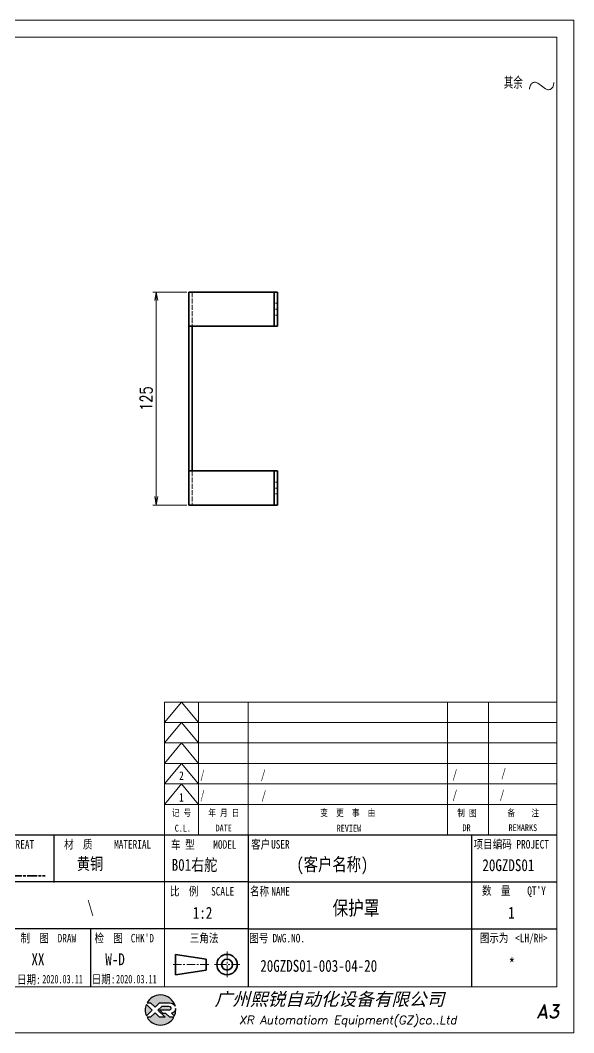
# Model space of a CAD drawing. Header units: inches. Extents: x 269 to 10986, y 1043 to 4337.
# Drawn here: x 2170 to 2494, y 2402 to 2996 of the extents above; entities that cross this region are included whole.
import ezdxf
from ezdxf.enums import TextEntityAlignment as Align

# ---------------------------------------------------------------- set-up
doc = ezdxf.new("R2010")
doc.units = ezdxf.units.IN
doc.header["$MEASUREMENT"] = 0
for name, pattern in [('AM_ISO02W050x2', [3.75, 3, -0.75]), ('AM_ISO08W050x2', [9, 6, -0.75, 1.5, -0.75]), ('CENTER', [2, 1.25, -0.25, 0.25, -0.25]), ('DOT2', [0.125, 0, -0.125])]:
    doc.linetypes.add(name, pattern=pattern)
for name, color, linetype in [('DIM', 3, 'Continuous'), ('layer 1', 7, 'Continuous'), ('图\\M+19E79\\M+195B6\\M+18E9A', 7, 'Continuous'), ('图号', 7, 'Continuous'), ('图名', 7, 'Continuous'), ('数量', 7, 'Continuous'), ('材质', 7, 'Continuous'), ('表面处理', 7, 'Continuous'), ('车型', 7, 'Continuous')]:
    doc.layers.add(name, color=color, linetype=linetype)
for name, color, linetype, lineweight in [('中心线', 2, 'AM_ISO08W050x2', 18), ('图框', 7, 'Continuous', 18), ('标注线', 3, 'Continuous', 18), ('粗实线', 7, 'Continuous', 35), ('粗点划线', 6, 'AM_ISO08W050x2', 35), ('虚线', 1, 'AM_ISO02W050x2', 18)]:
    doc.layers.add(name, color=color, linetype=linetype, lineweight=lineweight)
doc.layers.add('打印', color=7, linetype='Continuous', lineweight=15, plot=False)
doc.layers.add('打印-禁用', color=7, linetype='Continuous', lineweight=15, plot=False)
doc.styles.add('DIM', font='romans.shx', dxfattribs={"width": 0.8, "bigfont": 'bigfont.shx'})
doc.styles.add('STYLE1', font='')
doc.styles.add('国标', font='simfang.ttf', dxfattribs={"width": 0.8})
doc.styles.add('机械长仿宋', font='gbenor.shx', dxfattribs={"height": 1, "bigfont": 'gbcbig.shx'})
doc.styles.add('标题\\M+18E9A', font='romand.shx', dxfattribs={"oblique": 10, "bigfont": 'bigfont.shx'})
doc.styles.get('STYLE1').set_extended_font_data('SimSun')
doc.dimstyles.new('XR 1-2$0', dxfattribs={"dimscale": 2, "dimtxt": 3.5, "dimasz": 2.5, "dimexe": 1, "dimexo": 0.625, "dimgap": 1.2, "dimtad": 1, "dimdsep": 46, "dimtxsty": 'DIM', "dimblk": 'OPEN', "dimcen": 0, "dimclrd": 8, "dimclre": 8, "dimclrt": 2, "dimazin": 2, "dimtfac": 0.5, "dimtmove": 0, "dimatfit": 3, "dimldrblk": 'OPEN', "dimfxl": 0, "dimtolj": 2, "dimlwd": 13, "dimlwe": 13, "dimarcsym": 0})

# ---------------------------------------------------------------- blocks, each defined once
blk = doc.blocks.new('XR')
at = {"true_color": 0xfc8000}
h = blk.add_hatch(color=30, dxfattribs=at)
h.set_gradient(color1=(252, 128, 0), rotation=240, one_color=1, tint=1, name='INVCURVED')
edge = h.paths.add_edge_path()
edge.add_spline(control_points=[(-434.18, -5928.47), (-433.9, -5928.74), (-433.63, -5929.01), (-433.63, -5929.01), (-433.63, -5929.01), (-433.63, -5929.01), (-433.36, -5928.74), (-433.09, -5928.47)], knot_values=[0.5625, 0.5625, 0.5625, 0.5625, 0.625, 0.625, 0.625, 0.625, 0.6875, 0.6875, 0.6875, 0.6875], degree=3, periodic=0)
edge.add_spline(control_points=[(-433.09, -5928.47), (-432.82, -5928.2), (-432.54, -5927.93), (-432.54, -5927.93), (-432.54, -5927.93), (-432.54, -5927.93), (-432.04, -5927.93), (-431.53, -5927.93)], knot_values=[0.4375, 0.4375, 0.4375, 0.4375, 0.5, 0.5, 0.5, 0.5, 0.5625, 0.5625, 0.5625, 0.5625], degree=3, periodic=0)
edge.add_spline(control_points=[(-431.53, -5927.93), (-431.03, -5927.93), (-430.52, -5927.93), (-430.52, -5927.93), (-430.52, -5927.93), (-430, -5927.93), (-429.43, -5927.96), (-429.01, -5928.33)], knot_values=[0.25, 0.25, 0.25, 0.25, 0.3125, 0.3125, 0.3125, 0.3125, 0.4375, 0.4375, 0.4375, 0.4375], degree=3, periodic=0)
edge.add_spline(control_points=[(-429.01, -5928.33), (-428.88, -5928.44), (-428.78, -5928.59), (-428.71, -5928.75)], knot_values=[0.125, 0.125, 0.125, 0.125, 0.25, 0.25, 0.25, 0.25], degree=3, periodic=0)
edge.add_spline(control_points=[(-428.71, -5928.75), (-429.13, -5927.18), (-430.58, -5926.02), (-432.31, -5926.02)], knot_values=[0, 0, 0, 0, 0.125, 0.125, 0.125, 0.125], degree=3, periodic=0)
edge.add_spline(control_points=[(-432.31, -5926.02), (-433.72, -5926.02), (-434.94, -5926.79), (-435.58, -5927.93)], knot_values=[0.875, 0.875, 0.875, 0.875, 1, 1, 1, 1], degree=3, periodic=0)
edge.add_spline(control_points=[(-435.58, -5927.93), (-435.58, -5927.93), (-434.72, -5927.93), (-434.72, -5927.93), (-434.72, -5927.93), (-434.72, -5927.93), (-434.45, -5928.2), (-434.18, -5928.47)], knot_values=[0.6875, 0.6875, 0.6875, 0.6875, 0.8125, 0.8125, 0.8125, 0.8125, 0.875, 0.875, 0.875, 0.875], degree=3, periodic=0)
edge = h.paths.add_edge_path()
edge.add_spline(control_points=[(-434.79, -5929.26), (-435.04, -5929.02), (-435.34, -5928.72), (-435.54, -5928.53)], knot_values=[0.562504, 0.562504, 0.562504, 0.562504, 0.656252, 0.656252, 0.656252, 0.656252], degree=3, periodic=0)
edge.add_spline(control_points=[(-435.54, -5928.53), (-435.67, -5928.4), (-435.76, -5928.31), (-435.76, -5928.31), (-435.76, -5928.31), (-435.94, -5928.74), (-436.03, -5929.21), (-436.03, -5929.71)], knot_values=[0.25, 0.25, 0.25, 0.25, 0.312504, 0.312504, 0.312504, 0.312504, 0.562504, 0.562504, 0.562504, 0.562504], degree=3, periodic=0)
edge.add_spline(control_points=[(-436.03, -5929.71), (-436.03, -5930.2), (-435.94, -5930.67), (-435.76, -5931.1), (-435.76, -5931.1), (-435.4, -5930.75), (-435.05, -5930.4)], knot_values=[0.874998, 0.874998, 0.874998, 0.874998, 1.124998, 1.124998, 1.124998, 1.25, 1.25, 1.25, 1.25], degree=3, periodic=0)
edge.add_spline(control_points=[(-435.05, -5930.4), (-434.7, -5930.05), (-434.34, -5929.71), (-434.34, -5929.71), (-434.34, -5929.71), (-434.34, -5929.71), (-434.34, -5929.71), (-434.34, -5929.71)], knot_values=[0.749878, 0.749878, 0.749878, 0.749878, 0.874875, 0.874875, 0.874875, 0.874875, 0.874998, 0.874998, 0.874998, 0.874998], degree=3, periodic=0)
edge.add_spline(control_points=[(-434.34, -5929.71), (-434.34, -5929.71), (-434.34, -5929.71), (-434.34, -5929.71)], knot_values=[0.749634, 0.749634, 0.749634, 0.749634, 0.749817, 0.749817, 0.749817, 0.749817], degree=3, periodic=0)
edge.add_spline(control_points=[(-434.35, -5929.7), (-434.35, -5929.7), (-434.35, -5929.7), (-434.35, -5929.7)], knot_values=[0.738281, 0.738281, 0.738281, 0.738281, 0.742188, 0.742188, 0.742188, 0.742188], degree=3, periodic=0)
edge.add_spline(control_points=[(-434.35, -5929.7), (-434.36, -5929.69), (-434.37, -5929.68), (-434.38, -5929.67)], knot_values=[0.726563, 0.726563, 0.726563, 0.726563, 0.738281, 0.738281, 0.738281, 0.738281], degree=3, periodic=0)
edge.add_spline(control_points=[(-434.38, -5929.67), (-434.38, -5929.66), (-434.39, -5929.65), (-434.4, -5929.65)], knot_values=[0.718751, 0.718751, 0.718751, 0.718751, 0.726563, 0.726563, 0.726563, 0.726563], degree=3, periodic=0)
edge.add_spline(control_points=[(-434.4, -5929.65), (-434.42, -5929.63), (-434.45, -5929.6), (-434.47, -5929.58)], knot_values=[0.703126, 0.703126, 0.703126, 0.703126, 0.718751, 0.718751, 0.718751, 0.718751], degree=3, periodic=0)
edge.add_spline(control_points=[(-434.47, -5929.58), (-434.5, -5929.55), (-434.53, -5929.52), (-434.56, -5929.49)], knot_values=[0.687501, 0.687501, 0.687501, 0.687501, 0.703126, 0.703126, 0.703126, 0.703126], degree=3, periodic=0)
edge.add_spline(control_points=[(-434.56, -5929.49), (-434.63, -5929.42), (-434.71, -5929.35), (-434.79, -5929.26)], knot_values=[0.656252, 0.656252, 0.656252, 0.656252, 0.687501, 0.687501, 0.687501, 0.687501], degree=3, periodic=0)
at = {"true_color": 0x0348ff}
h = blk.add_hatch(color=160, dxfattribs=at)
h.set_gradient(color1=(3, 72, 255), color2=(0, 41, 153), one_color=1, tint=0.3, name='HEMISPHERICAL')
edge = h.paths.add_edge_path()
edge.add_spline(control_points=[(-432.54, -5929.67), (-432.26, -5929.95), (-431.94, -5930.23), (-431.66, -5930.51), (-431.66, -5930.51), (-431.66, -5930.51), (-431.66, -5930.51), (-431.66, -5930.51)], knot_values=[0.736842, 0.736842, 0.736842, 0.736842, 0.789474, 0.789474, 0.789474, 0.789474, 0.802633, 0.802633, 0.802633, 0.802633], degree=3, periodic=0)
edge.add_spline(control_points=[(-431.66, -5930.51), (-431.65, -5930.51), (-431.65, -5930.52), (-431.65, -5930.52)], knot_values=[0.802633, 0.802633, 0.802633, 0.802633, 0.815791, 0.815791, 0.815791, 0.815791], degree=3, periodic=0)
edge.add_spline(control_points=[(-431.65, -5930.52), (-431.64, -5930.53), (-431.64, -5930.53), (-431.64, -5930.53)], knot_values=[0.815791, 0.815791, 0.815791, 0.815791, 0.82237, 0.82237, 0.82237, 0.82237], degree=3, periodic=0)
edge.add_spline(control_points=[(-431.64, -5930.53), (-431.64, -5930.53), (-431.64, -5930.53), (-431.63, -5930.54)], knot_values=[0.82237, 0.82237, 0.82237, 0.82237, 0.828949, 0.828949, 0.828949, 0.828949], degree=3, periodic=0)
edge.add_spline(control_points=[(-431.63, -5930.54), (-431.63, -5930.54), (-431.63, -5930.54), (-431.63, -5930.54), (-431.63, -5930.54), (-431.63, -5930.54), (-431.59, -5930.54), (-431.52, -5930.54)], knot_values=[0.841901, 0.841901, 0.841901, 0.841901, 0.842105, 0.842105, 0.842105, 0.842105, 0.855264, 0.855264, 0.855264, 0.855264], degree=3, periodic=0)
edge.add_spline(control_points=[(-431.52, -5930.54), (-431.46, -5930.54), (-431.38, -5930.54), (-431.3, -5930.54)], knot_values=[0.855264, 0.855264, 0.855264, 0.855264, 0.868422, 0.868422, 0.868422, 0.868422], degree=3, periodic=0)
edge.add_spline(control_points=[(-431.3, -5930.54), (-431.26, -5930.54), (-431.22, -5930.54), (-431.18, -5930.54)], knot_values=[0.868422, 0.868422, 0.868422, 0.868422, 0.875, 0.875, 0.875, 0.875], degree=3, periodic=0)
edge.add_spline(control_points=[(-431.18, -5930.54), (-431.14, -5930.54), (-431.1, -5930.54), (-431.07, -5930.54)], knot_values=[0.875, 0.875, 0.875, 0.875, 0.881579, 0.881579, 0.881579, 0.881579], degree=3, periodic=0)
edge.add_spline(control_points=[(-431.07, -5930.54), (-431.05, -5930.54), (-431.04, -5930.54), (-431.03, -5930.54)], knot_values=[0.881579, 0.881579, 0.881579, 0.881579, 0.884869, 0.884869, 0.884869, 0.884869], degree=3, periodic=0)
edge.add_spline(control_points=[(-431.03, -5930.54), (-431.02, -5930.54), (-431, -5930.54), (-431, -5930.54)], knot_values=[0.884869, 0.884869, 0.884869, 0.884869, 0.888158, 0.888158, 0.888158, 0.888158], degree=3, periodic=0)
edge.add_spline(control_points=[(-431, -5930.54), (-430.99, -5930.54), (-430.99, -5930.54), (-430.98, -5930.54)], knot_values=[0.888158, 0.888158, 0.888158, 0.888158, 0.889803, 0.889803, 0.889803, 0.889803], degree=3, periodic=0)
edge.add_spline(control_points=[(-430.98, -5930.54), (-430.98, -5930.54), (-430.98, -5930.54), (-430.97, -5930.54)], knot_values=[0.889803, 0.889803, 0.889803, 0.889803, 0.891447, 0.891447, 0.891447, 0.891447], degree=3, periodic=0)
edge.add_spline(control_points=[(-430.97, -5930.54), (-430.97, -5930.54), (-430.97, -5930.54), (-430.97, -5930.54)], knot_values=[0.891447, 0.891447, 0.891447, 0.891447, 0.89227, 0.89227, 0.89227, 0.89227], degree=3, periodic=0)
edge.add_spline(control_points=[(-430.97, -5930.54), (-430.97, -5930.54), (-430.97, -5930.54), (-430.97, -5930.54)], knot_values=[0.89227, 0.89227, 0.89227, 0.89227, 0.893092, 0.893092, 0.893092, 0.893092], degree=3, periodic=0)
edge.add_spline(control_points=[(-430.97, -5930.54), (-430.97, -5930.54), (-430.97, -5930.54), (-430.97, -5930.54)], knot_values=[0.893092, 0.893092, 0.893092, 0.893092, 0.893503, 0.893503, 0.893503, 0.893503], degree=3, periodic=0)
edge.add_spline(control_points=[(-430.97, -5930.54), (-430.97, -5930.54), (-430.97, -5930.54), (-430.97, -5930.54)], knot_values=[0.893503, 0.893503, 0.893503, 0.893503, 0.893914, 0.893914, 0.893914, 0.893914], degree=3, periodic=0)
edge.add_spline(control_points=[(-430.97, -5930.54), (-430.97, -5930.54), (-430.97, -5930.54), (-430.97, -5930.54)], knot_values=[0.893914, 0.893914, 0.893914, 0.893914, 0.89412, 0.89412, 0.89412, 0.89412], degree=3, periodic=0)
edge.add_spline(control_points=[(-430.97, -5930.54), (-430.97, -5930.54), (-430.97, -5930.54), (-430.97, -5930.54)], knot_values=[0.89412, 0.89412, 0.89412, 0.89412, 0.894326, 0.894326, 0.894326, 0.894326], degree=3, periodic=0)
edge.add_spline(control_points=[(-430.97, -5930.54), (-430.97, -5930.54), (-430.97, -5930.54), (-430.97, -5930.54)], knot_values=[0.894428, 0.894428, 0.894428, 0.894428, 0.894531, 0.894531, 0.894531, 0.894531], degree=3, periodic=0)
edge.add_spline(control_points=[(-430.97, -5930.54), (-430.97, -5930.54), (-430.97, -5930.54), (-430.97, -5930.54)], knot_values=[0.894531, 0.894531, 0.894531, 0.894531, 0.894583, 0.894583, 0.894583, 0.894583], degree=3, periodic=0)
edge.add_spline(control_points=[(-430.97, -5930.54), (-430.97, -5930.54), (-430.97, -5930.54), (-430.97, -5930.54), (-430.97, -5930.54), (-430.97, -5930.54), (-430.73, -5930.78), (-430.49, -5931.01)], knot_values=[0.894685, 0.894685, 0.894685, 0.894685, 0.894737, 0.894737, 0.894737, 0.894737, 0.921052, 0.921052, 0.921052, 0.921052], degree=3, periodic=0)
edge.add_spline(control_points=[(-430.49, -5931.01), (-430.26, -5931.24), (-430.02, -5931.48), (-430.02, -5931.48)], knot_values=[0.921052, 0.921052, 0.921052, 0.921052, 0.947368, 0.947368, 0.947368, 0.947368], degree=3, periodic=0)
edge.add_spline(control_points=[(-430.02, -5931.48), (-430.02, -5931.48), (-430.02, -5931.48), (-430.02, -5931.48)], knot_values=[0.947522, 0.947522, 0.947522, 0.947522, 0.947573, 0.947573, 0.947573, 0.947573], degree=3, periodic=0)
edge.add_spline(control_points=[(-430.02, -5931.48), (-430.02, -5931.48), (-430.02, -5931.48), (-430.02, -5931.48)], knot_values=[0.947573, 0.947573, 0.947573, 0.947573, 0.947676, 0.947676, 0.947676, 0.947676], degree=3, periodic=0)
edge.add_spline(control_points=[(-430.02, -5931.48), (-430.02, -5931.48), (-430.02, -5931.48), (-430.02, -5931.48)], knot_values=[0.947676, 0.947676, 0.947676, 0.947676, 0.947779, 0.947779, 0.947779, 0.947779], degree=3, periodic=0)
edge.add_spline(control_points=[(-430.02, -5931.48), (-430.02, -5931.48), (-430.02, -5931.48), (-430.02, -5931.48)], knot_values=[0.947779, 0.947779, 0.947779, 0.947779, 0.947984, 0.947984, 0.947984, 0.947984], degree=3, periodic=0)
edge.add_spline(control_points=[(-430.02, -5931.48), (-430.02, -5931.48), (-430.02, -5931.48), (-430.02, -5931.48)], knot_values=[0.947984, 0.947984, 0.947984, 0.947984, 0.94819, 0.94819, 0.94819, 0.94819], degree=3, periodic=0)
edge.add_spline(control_points=[(-430.02, -5931.48), (-430.02, -5931.48), (-430.02, -5931.48), (-430.02, -5931.48)], knot_values=[0.94819, 0.94819, 0.94819, 0.94819, 0.948601, 0.948601, 0.948601, 0.948601], degree=3, periodic=0)
edge.add_spline(control_points=[(-430.02, -5931.48), (-430.02, -5931.48), (-430.02, -5931.48), (-430.02, -5931.48)], knot_values=[0.948601, 0.948601, 0.948601, 0.948601, 0.949012, 0.949012, 0.949012, 0.949012], degree=3, periodic=0)
edge.add_spline(control_points=[(-430.02, -5931.48), (-430.02, -5931.48), (-430.01, -5931.48), (-430.01, -5931.48)], knot_values=[0.949012, 0.949012, 0.949012, 0.949012, 0.949834, 0.949834, 0.949834, 0.949834], degree=3, periodic=0)
edge.add_spline(control_points=[(-430.01, -5931.48), (-430.01, -5931.48), (-430.01, -5931.48), (-430.01, -5931.48)], knot_values=[0.949834, 0.949834, 0.949834, 0.949834, 0.950657, 0.950657, 0.950657, 0.950657], degree=3, periodic=0)
edge.add_spline(control_points=[(-430.01, -5931.48), (-430.01, -5931.48), (-430, -5931.48), (-430, -5931.48)], knot_values=[0.950657, 0.950657, 0.950657, 0.950657, 0.952301, 0.952301, 0.952301, 0.952301], degree=3, periodic=0)
edge.add_spline(control_points=[(-430, -5931.48), (-429.99, -5931.48), (-429.98, -5931.48), (-429.98, -5931.48)], knot_values=[0.952301, 0.952301, 0.952301, 0.952301, 0.953946, 0.953946, 0.953946, 0.953946], degree=3, periodic=0)
edge.add_spline(control_points=[(-429.98, -5931.48), (-429.96, -5931.48), (-429.95, -5931.48), (-429.93, -5931.48)], knot_values=[0.953946, 0.953946, 0.953946, 0.953946, 0.957236, 0.957236, 0.957236, 0.957236], degree=3, periodic=0)
edge.add_spline(control_points=[(-429.93, -5931.48), (-429.91, -5931.48), (-429.89, -5931.48), (-429.87, -5931.48)], knot_values=[0.957236, 0.957236, 0.957236, 0.957236, 0.960525, 0.960525, 0.960525, 0.960525], degree=3, periodic=0)
edge.add_spline(control_points=[(-429.87, -5931.48), (-429.82, -5931.48), (-429.77, -5931.48), (-429.71, -5931.48)], knot_values=[0.960525, 0.960525, 0.960525, 0.960525, 0.967104, 0.967104, 0.967104, 0.967104], degree=3, periodic=0)
edge.add_spline(control_points=[(-429.71, -5931.48), (-429.65, -5931.48), (-429.59, -5931.48), (-429.53, -5931.48)], knot_values=[0.967104, 0.967104, 0.967104, 0.967104, 0.973683, 0.973683, 0.973683, 0.973683], degree=3, periodic=0)
edge.add_spline(control_points=[(-429.53, -5931.48), (-429.41, -5931.48), (-429.29, -5931.48), (-429.19, -5931.48)], knot_values=[0.973683, 0.973683, 0.973683, 0.973683, 0.98684, 0.98684, 0.98684, 0.98684], degree=3, periodic=0)
edge.add_spline(control_points=[(-429.19, -5931.48), (-429.1, -5931.48), (-429.04, -5931.48), (-429.04, -5931.48), (-429.67, -5932.62), (-430.9, -5933.39), (-432.31, -5933.39)], knot_values=[0.98684, 0.98684, 0.98684, 0.98684, 1, 1, 1, 1.052632, 1.052632, 1.052632, 1.052632], degree=3, periodic=0)
edge.add_spline(control_points=[(-432.31, -5933.39), (-433.72, -5933.39), (-434.94, -5932.62), (-435.58, -5931.48), (-435.58, -5931.48), (-435.58, -5931.48), (-435.36, -5931.48), (-435.15, -5931.48)], knot_values=[0.052632, 0.052632, 0.052632, 0.052632, 0.105263, 0.105263, 0.105263, 0.105263, 0.131579, 0.131579, 0.131579, 0.131579], degree=3, periodic=0)
edge.add_spline(control_points=[(-435.15, -5931.48), (-434.93, -5931.48), (-434.72, -5931.48), (-434.72, -5931.48), (-434.72, -5931.48), (-434.72, -5931.48), (-434.45, -5931.21), (-434.18, -5930.94)], knot_values=[0.131579, 0.131579, 0.131579, 0.131579, 0.157895, 0.157895, 0.157895, 0.157895, 0.184211, 0.184211, 0.184211, 0.184211], degree=3, periodic=0)
edge.add_spline(control_points=[(-434.18, -5930.94), (-433.9, -5930.67), (-433.63, -5930.4), (-433.63, -5930.4), (-433.63, -5930.4), (-433.63, -5930.4), (-433.36, -5930.67), (-433.09, -5930.94)], knot_values=[0.184211, 0.184211, 0.184211, 0.184211, 0.210526, 0.210526, 0.210526, 0.210526, 0.236842, 0.236842, 0.236842, 0.236842], degree=3, periodic=0)
edge.add_spline(control_points=[(-433.09, -5930.94), (-432.82, -5931.21), (-432.54, -5931.48), (-432.54, -5931.48), (-432.54, -5931.48), (-432.54, -5931.48), (-432.19, -5931.48), (-431.83, -5931.48)], knot_values=[0.236842, 0.236842, 0.236842, 0.236842, 0.263158, 0.263158, 0.263158, 0.263158, 0.289474, 0.289474, 0.289474, 0.289474], degree=3, periodic=0)
edge.add_spline(control_points=[(-431.83, -5931.48), (-431.48, -5931.48), (-431.12, -5931.48), (-431.12, -5931.48), (-431.12, -5931.48), (-431.12, -5931.48), (-431.57, -5931.03), (-432.02, -5930.59)], knot_values=[0.289474, 0.289474, 0.289474, 0.289474, 0.315789, 0.315789, 0.315789, 0.315789, 0.342105, 0.342105, 0.342105, 0.342105], degree=3, periodic=0)
edge.add_spline(control_points=[(-432.02, -5930.59), (-432.47, -5930.15), (-432.92, -5929.71), (-432.92, -5929.71), (-432.92, -5929.71), (-432.92, -5929.71), (-432.71, -5929.5), (-432.5, -5929.29)], knot_values=[0.342105, 0.342105, 0.342105, 0.342105, 0.368421, 0.368421, 0.368421, 0.368421, 0.394737, 0.394737, 0.394737, 0.394737], degree=3, periodic=0)
edge.add_spline(control_points=[(-432.5, -5929.29), (-432.3, -5929.09), (-432.09, -5928.88), (-432.09, -5928.88)], knot_values=[0.394737, 0.394737, 0.394737, 0.394737, 0.421053, 0.421053, 0.421053, 0.421053], degree=3, periodic=0)
edge.add_spline(control_points=[(-432.09, -5928.88), (-432.09, -5928.88), (-432.06, -5928.86), (-432.06, -5928.86)], knot_values=[0.421053, 0.421053, 0.421053, 0.421053, 0.473684, 0.473684, 0.473684, 0.473684], degree=3, periodic=0)
edge.add_spline(control_points=[(-432.06, -5928.86), (-432.06, -5928.86), (-432.06, -5928.86), (-432.06, -5928.86), (-432.06, -5928.86), (-432.06, -5928.86), (-430.4, -5928.86), (-430.26, -5928.86)], knot_values=[0.473684, 0.473684, 0.473684, 0.473684, 0.473684, 0.473684, 0.473684, 0.473684, 0.526316, 0.526316, 0.526316, 0.526316], degree=3, periodic=0)
edge.add_spline(control_points=[(-430.26, -5928.86), (-429.54, -5928.86), (-429.62, -5929.4), (-429.83, -5929.55)], knot_values=[0.526316, 0.526316, 0.526316, 0.526316, 0.578947, 0.578947, 0.578947, 0.578947], degree=3, periodic=0)
edge.add_spline(control_points=[(-429.83, -5929.55), (-429.94, -5929.62), (-430.08, -5929.65), (-430.26, -5929.65), (-430.26, -5929.65), (-430.26, -5929.65), (-430.48, -5929.65), (-430.71, -5929.66)], knot_values=[0.578947, 0.578947, 0.578947, 0.578947, 0.631579, 0.631579, 0.631579, 0.631579, 0.657895, 0.657895, 0.657895, 0.657895], degree=3, periodic=0)
edge.add_spline(control_points=[(-430.71, -5929.66), (-430.93, -5929.66), (-431.15, -5929.67), (-431.15, -5929.67), (-431.15, -5929.67), (-431.15, -5929.67), (-432.54, -5929.67), (-432.54, -5929.67)], knot_values=[0.657895, 0.657895, 0.657895, 0.657895, 0.684211, 0.684211, 0.684211, 0.684211, 0.736842, 0.736842, 0.736842, 0.736842], degree=3, periodic=0)
edge = h.paths.add_edge_path()
edge.add_spline(control_points=[(-428.6, -5929.32), (-428.61, -5929.67), (-428.76, -5930), (-429.06, -5930.22)], knot_values=[0.8, 0.8, 0.8, 0.8, 1, 1, 1, 1], degree=3, periodic=0)
edge.add_spline(control_points=[(-429.06, -5930.22), (-429.22, -5930.34), (-429.41, -5930.43), (-429.61, -5930.48)], knot_values=[0.6, 0.6, 0.6, 0.6, 0.8, 0.8, 0.8, 0.8], degree=3, periodic=0)
edge.add_spline(control_points=[(-429.61, -5930.48), (-429.61, -5930.48), (-428.9, -5931.19), (-428.9, -5931.19), (-428.9, -5931.19), (-428.69, -5930.73), (-428.58, -5930.23), (-428.58, -5929.71)], knot_values=[0.2, 0.2, 0.2, 0.2, 0.4, 0.4, 0.4, 0.4, 0.6, 0.6, 0.6, 0.6], degree=3, periodic=0)
edge.add_spline(control_points=[(-428.58, -5929.71), (-428.58, -5929.58), (-428.59, -5929.45), (-428.6, -5929.32)], knot_values=[0, 0, 0, 0, 0.2, 0.2, 0.2, 0.2], degree=3, periodic=0)
at = {"layer": 'layer 1', "color": 30}
for points, knots in [([(-432.31, -5926.02), (-430.58, -5926.02), (-429.13, -5927.18), (-428.71, -5928.75), (-428.71, -5928.75), (-428.78, -5928.59), (-428.88, -5928.44), (-429.01, -5928.33), (-429.01, -5928.33), (-429.43, -5927.96), (-430, -5927.93), (-430.52, -5927.93), (-430.52, -5927.93), (-430.52, -5927.93), (-432.54, -5927.93), (-432.54, -5927.93), (-432.54, -5927.93), (-432.54, -5927.93), (-433.63, -5929.01), (-433.63, -5929.01), (-433.63, -5929.01), (-433.63, -5929.01), (-434.72, -5927.93), (-434.72, -5927.93), (-434.72, -5927.93), (-434.72, -5927.93), (-435.58, -5927.93), (-435.58, -5927.93), (-435.58, -5927.93), (-434.94, -5926.79), (-433.72, -5926.02), (-432.31, -5926.02)], [0, 0, 0, 0, 0.125, 0.125, 0.125, 0.125, 0.25, 0.25, 0.25, 0.25, 0.375, 0.375, 0.375, 0.375, 0.5, 0.5, 0.5, 0.5, 0.625, 0.625, 0.625, 0.625, 0.75, 0.75, 0.75, 0.75, 0.875, 0.875, 0.875, 0.875, 1, 1, 1, 1]), ([(-435.76, -5931.1), (-435.94, -5930.67), (-436.03, -5930.2), (-436.03, -5929.71), (-436.03, -5929.71), (-436.03, -5929.21), (-435.94, -5928.74), (-435.76, -5928.31), (-435.76, -5928.31), (-435.76, -5928.31), (-434.34, -5929.71), (-434.34, -5929.71), (-434.34, -5929.71), (-434.34, -5929.71), (-435.76, -5931.1), (-435.76, -5931.1)], [0, 0, 0, 0, 0.25, 0.25, 0.25, 0.25, 0.5, 0.5, 0.5, 0.5, 0.75, 0.75, 0.75, 0.75, 1, 1, 1, 1])]:
    blk.add_open_spline(points, degree=3, knots=knots, dxfattribs=at)
at = {"layer": 'layer 1', "color": 154}
for points, knots in [([(-429.04, -5931.48), (-429.67, -5932.62), (-430.9, -5933.39), (-432.31, -5933.39), (-432.31, -5933.39), (-433.72, -5933.39), (-434.94, -5932.62), (-435.58, -5931.48), (-435.58, -5931.48), (-435.58, -5931.48), (-434.72, -5931.48), (-434.72, -5931.48), (-434.72, -5931.48), (-434.72, -5931.48), (-433.63, -5930.4), (-433.63, -5930.4), (-433.63, -5930.4), (-433.63, -5930.4), (-432.54, -5931.48), (-432.54, -5931.48), (-432.54, -5931.48), (-432.54, -5931.48), (-431.12, -5931.48), (-431.12, -5931.48), (-431.12, -5931.48), (-431.12, -5931.48), (-432.92, -5929.71), (-432.92, -5929.71), (-432.92, -5929.71), (-432.92, -5929.71), (-432.09, -5928.88), (-432.09, -5928.88), (-432.09, -5928.88), (-432.09, -5928.88), (-432.06, -5928.86), (-432.06, -5928.86), (-432.06, -5928.86), (-432.06, -5928.86), (-430.4, -5928.86), (-430.26, -5928.86), (-430.26, -5928.86), (-429.54, -5928.86), (-429.62, -5929.4), (-429.83, -5929.55), (-429.83, -5929.55), (-429.94, -5929.62), (-430.08, -5929.65), (-430.26, -5929.65), (-430.26, -5929.65), (-430.26, -5929.65), (-431.15, -5929.67), (-431.15, -5929.67), (-431.15, -5929.67), (-431.15, -5929.67), (-432.54, -5929.67), (-432.54, -5929.67), (-432.54, -5929.67), (-432.26, -5929.95), (-431.94, -5930.23), (-431.66, -5930.51), (-431.66, -5930.51), (-431.66, -5930.51), (-431.63, -5930.54), (-431.63, -5930.54), (-431.63, -5930.54), (-431.63, -5930.54), (-430.97, -5930.54), (-430.97, -5930.54), (-430.97, -5930.54), (-430.97, -5930.54), (-430.02, -5931.48), (-430.02, -5931.48), (-430.02, -5931.48), (-430.02, -5931.48), (-429.04, -5931.48), (-429.04, -5931.48)], [0, 0, 0, 0, 0.052632, 0.052632, 0.052632, 0.052632, 0.105263, 0.105263, 0.105263, 0.105263, 0.157895, 0.157895, 0.157895, 0.157895, 0.210526, 0.210526, 0.210526, 0.210526, 0.263158, 0.263158, 0.263158, 0.263158, 0.315789, 0.315789, 0.315789, 0.315789, 0.368421, 0.368421, 0.368421, 0.368421, 0.421053, 0.421053, 0.421053, 0.421053, 0.473684, 0.473684, 0.473684, 0.473684, 0.526316, 0.526316, 0.526316, 0.526316, 0.578947, 0.578947, 0.578947, 0.578947, 0.631579, 0.631579, 0.631579, 0.631579, 0.684211, 0.684211, 0.684211, 0.684211, 0.736842, 0.736842, 0.736842, 0.736842, 0.789474, 0.789474, 0.789474, 0.789474, 0.842105, 0.842105, 0.842105, 0.842105, 0.894737, 0.894737, 0.894737, 0.894737, 0.947368, 0.947368, 0.947368, 0.947368, 1, 1, 1, 1]), ([(-428.6, -5929.32), (-428.59, -5929.45), (-428.58, -5929.58), (-428.58, -5929.71), (-428.58, -5929.71), (-428.58, -5930.23), (-428.69, -5930.73), (-428.9, -5931.19), (-428.9, -5931.19), (-428.9, -5931.19), (-429.61, -5930.48), (-429.61, -5930.48), (-429.61, -5930.48), (-429.41, -5930.43), (-429.22, -5930.34), (-429.06, -5930.22), (-429.06, -5930.22), (-428.76, -5930), (-428.61, -5929.67), (-428.6, -5929.32)], [0, 0, 0, 0, 0.2, 0.2, 0.2, 0.2, 0.4, 0.4, 0.4, 0.4, 0.6, 0.6, 0.6, 0.6, 0.8, 0.8, 0.8, 0.8, 1, 1, 1, 1])]:
    blk.add_open_spline(points, degree=3, knots=knots, dxfattribs=at)
blk = doc.blocks.new('GZDEH零件A3图框V01版')
at = {"layer": '中心线', "color": 1, "linetype": 'CENTER', "lineweight": 5, "ltscale": 2}
for p, q in [((3175.82, -1822.66), (3175.82, -1830.26)), ((3170.49, -1826.46), (3159.89, -1826.46)), ((3179.62, -1826.46), (3172.02, -1826.46))]:
    blk.add_line(p, q, dxfattribs=at)
at = {"layer": '图\\M+19E79\\M+195B6\\M+18E9A', "color": 7}
blk.add_line((3272.49, -1788.46), (3092.49, -1788.46), dxfattribs=at)
at = {"layer": '图\\M+19E79\\M+195B6\\M+18E9A', "color": 9}
for p, q in [((3272.49, -1788.46), (3092.49, -1788.46)), ((3124.99, -1788.46), (3124.99, -1802.35)), ((3181.99, -1788.46), (3181.99, -1832.96)), ((3247.49, -1788.46), (3247.49, -1832.96)), ((3181.99, -1802.21), (3092.49, -1802.21)), ((3181.99, -1802.21), (3272.49, -1802.21)), ((3181.99, -1815.96), (3092.49, -1815.96)), ((3135.83, -1815.96), (3135.83, -1832.96)), ((3135.83, -1815.96), (3135.83, -1832.96)), ((3181.99, -1815.96), (3272.49, -1815.96))]:
    blk.add_line(p, q, dxfattribs=at)
at = {"layer": '图框', "linetype": 'Continuous'}
for p, q in [((3272.49, -1554.46), (2882.49, -1554.46)), ((3272.49, -1832.96), (3272.49, -1554.46)), ((3157.49, -1749.46), (3272.49, -1749.46)), ((3157.49, -1832.96), (3157.49, -1749.46)), ((2882.49, -1832.96), (3272.49, -1832.96))]:
    blk.add_line(p, q, dxfattribs=at)
at = {"layer": '图框', "color": 9}
for p, q in [((3157.49, -1755.46), (3162.49, -1749.46)), ((3162.49, -1749.46), (3167.49, -1755.46)), ((3167.49, -1788.46), (3167.49, -1749.46)), ((3240.49, -1788.46), (3240.49, -1749.46)), ((3252.49, -1749.46), (3252.49, -1788.46)), ((3157.49, -1755.46), (3272.49, -1755.46)), ((3157.49, -1761.46), (3162.49, -1755.46)), ((3162.49, -1755.46), (3167.49, -1761.46)), ((3157.49, -1761.46), (3272.49, -1761.46)), ((3157.49, -1767.46), (3162.49, -1761.46)), ((3162.49, -1761.46), (3167.49, -1767.46)), ((3157.49, -1767.46), (3272.49, -1767.46)), ((3157.49, -1773.46), (3162.49, -1767.46)), ((3162.49, -1767.46), (3167.49, -1773.46)), ((3157.49, -1773.46), (3272.49, -1773.46)), ((3157.49, -1779.46), (3162.49, -1773.46)), ((3162.49, -1773.46), (3167.49, -1779.46)), ((3157.49, -1779.46), (3272.49, -1779.46))]:
    blk.add_line(p, q, dxfattribs=at)
at = {"layer": '图框', "color": 9, "linetype": 'Continuous'}
blk.add_line((3181.99, -1749.46), (3181.99, -1832.96), dxfattribs=at)
at = {"layer": '图框', "color": 2, "linetype": 'ByBlock', "lineweight": 35}
for p, q in [((3169.69, -1824.86), (3160.69, -1823.46)), ((3160.69, -1829.46), (3160.69, -1823.46)), ((3169.69, -1824.86), (3169.69, -1828.06)), ((3169.69, -1828.06), (3160.69, -1829.46))]:
    blk.add_line(p, q, dxfattribs=at)
for radius in [3, 1.6]:
    blk.add_circle((3175.82, -1826.46), radius, dxfattribs=at)
at = {"layer": '打印-禁用', "linetype": 'Continuous'}
for p, q in [((3277.49, -1549.46), (2857.49, -1549.46)), ((3277.49, -1846.46), (3277.49, -1549.46)), ((2857.49, -1846.46), (3277.49, -1846.46))]:
    blk.add_line(p, q, dxfattribs=at)
at = {"layer": 'DIM', "xscale": 1.199999999999818, "yscale": 1.199999999999818, "zscale": 1.199999999999818}
blk.add_blockref('XR', (3675.07, 5275.84), dxfattribs=at)
at = {"layer": '图\\M+19E79\\M+195B6\\M+18E9A', "color": 9, "style": '国标', "width": 0.8}
for s, p in [('HEAT TREAT', (3112.45, -1792.46)), ('MATERIAL', (3148.14, -1792.46)), ('客户', (3185.68, -1792.46)), ('USER', (3191.46, -1792.46)), ('制  图', (3119.43, -1819.96)), ('检  图', (3141.11, -1819.96)), ('日期:', (3117.71, -1832.1)), ('日期:', (3139.62, -1832))]:
    blk.add_text(s, height=2.5, dxfattribs=at).set_placement(p, align=Align.CENTER)
for s, p in [('材  质', (3128.04, -1792.46)), ('项目编码 PROJECT', (3248.13, -1792.43)), ('比  例\u3000', (3159.1, -1806.21)), ('SCALE', (3171.15, -1806.21)), ('名称\u3000', (3182.54, -1806.21)), ('NAME', (3188.8, -1806.21)), ('数  量', (3250.61, -1806.05)), ("QT'Y ", (3263.86, -1806.05)), (' DRAW', (3124.78, -1819.96)), ("CHK'D", (3147.58, -1819.96)), ('三角法', (3164.9, -1819.96)), ('图号', (3182.36, -1819.96)), ('DWG.NO.', (3189.16, -1819.96)), ('图示为', (3249.94, -1819.93)), ('<LH/RH>', (3260.31, -1819.93))]:
    blk.add_text(s, height=2.5, dxfattribs=at).set_placement(p)
for s, p in [('车 型', (3162.87, -1791.2)), ('MODEL', (3175.2, -1791.24))]:
    blk.add_text(s, height=2.5, dxfattribs=at).set_placement(p, align=Align.MIDDLE)
at = {"layer": '图\\M+19E79\\M+195B6\\M+18E9A', "color": 7, "lineweight": -3, "style": 'STYLE1', "oblique": 15}
blk.add_text('广州熙锐自动化设备有限公司 ', height=3.8, dxfattribs=at).set_placement((3172.16, -1838.51))
at = {"layer": '图\\M+19E79\\M+195B6\\M+18E9A', "color": 7, "style": '标题\\M+18E9A', "oblique": 10}
for s, height, p in [('A3', 4, (3269.91, -1840.2)), ('XR Automatiom Equipment(GZ)co..Ltd', 2.5, (3211.26, -1842.9))]:
    blk.add_text(s, height=height, dxfattribs=at).set_placement(p, align=Align.MIDDLE)
at = {"layer": '图框', "color": 9, "style": '国标', "width": 0.8}
for s, p in [('记 号', (3162.47, -1782.94)), ('年 月 日', (3174.9, -1782.98)), ('变  更  事  由', (3211.24, -1782.93)), ('C.L.', (3162.86, -1787.45)), ('DATE', (3174.85, -1787.42)), ('REVIEW', (3211.55, -1787.45))]:
    blk.add_text(s, height=2, dxfattribs=at).set_placement(p, align=Align.CENTER)
for s, p in [('制 图', (3246.15, -1781.95)), ('备    注', (3262.68, -1781.92)), ('DR', (3246.06, -1786.34)), ('REMARKS', (3262.57, -1786.32))]:
    blk.add_text(s, height=2, dxfattribs=at).set_placement(p, align=Align.MIDDLE)
blk = doc.blocks.new('DEH A3')
at = {"layer": '图框'}
blk.add_blockref('GZDEH零件A3图框V01版', (-2857.49, 1846.46), dxfattribs=at)
blk = doc.blocks.new('其余不去材料')
at = {"layer": '标注线', "color": 2, "lineweight": 13}
for points in [[(0, 0.17), (0.01, 0.48), (0.07, 0.79), (0.16, 1.09), (0.28, 1.36), (0.44, 1.6), (0.62, 1.8), (0.82, 1.97), (1.04, 2.09), (1.26, 2.17), (1.49, 2.21), (1.72, 2.21), (1.94, 2.17), (2.37, 1.97), (2.41, 1.95)], [(2.41, 1.95), (3.55, 1.11), (4.7, 0.27)], [(4.7, 0.27), (4.91, 0.14), (5.14, 0.05), (5.37, 0), (5.6, 0), (5.82, 0.04), (6.04, 0.11), (6.45, 0.38), (6.79, 0.8), (7.02, 1.34), (7.11, 1.95), (7.11, 2.09)]]:
    blk.add_lwpolyline(points, dxfattribs=at)
at = {"layer": '标注线', "color": 7, "linetype": 'DOT2', "style": '机械长仿宋'}
blk.add_text('其余', height=3.5, dxfattribs=at).set_placement((-7.56, 0.3))
blk = doc.blocks.new('_Open')
at = {"color": 0, "linetype": 'ByBlock', "lineweight": -2}
for p, q in [((-1, 0.17), (0, 0)), ((-1, -0.17), (0, 0)), ((0, 0), (-1, 0))]:
    blk.add_line(p, q, dxfattribs=at)
blk = doc.blocks.new('*D280')
at = {"layer": 'Defpoints', "color": 0, "transparency": 16777216}
for p in [(2268.49, 2837.04), (2249.36, 2712.04), (2268.49, 2712.04)]:
    blk.add_point(p, dxfattribs=at)
at = {"layer": '标注线', "color": 8, "lineweight": 13, "transparency": 16777216}
for p, q in [((2267.24, 2837.04), (2247.36, 2837.04)), ((2249.36, 2832.04), (2249.36, 2717.04)), ((2267.24, 2712.04), (2247.36, 2712.04))]:
    blk.add_line(p, q, dxfattribs=at)
at = {"layer": '标注线', "color": 8, "lineweight": 13, "transparency": 16777216, "xscale": 5, "yscale": 5, "zscale": 5}
for p, rotation in [((2249.36, 2837.04), 90), ((2249.36, 2712.04), 270)]:
    blk.add_blockref('_Open', p, dxfattribs=dict(at, rotation=rotation))
at = {"layer": '标注线', "color": 2, "transparency": 16777216, "insert": (2243.46, 2774.54), "char_height": 7, "attachment_point": 5, "rotation": 90, "style": 'DIM'}
blk.add_mtext('\\A2;125', dxfattribs=at)

msp = doc.modelspace()

# ---------------------------------------------------------------- linework, layer by layer
at = {"layer": '中心线', "ltscale": 0.06}
for p, q in [((2318.291, 2827.043), (2320.691, 2827.043)), ((2318.291, 2722.043), (2320.691, 2722.043))]:
    msp.add_line(p, q, dxfattribs=at)
at = {"layer": '打印'}
msp.add_lwpolyline([(1654.19, 2996.472), (2494.19, 2996.472), (2494.19, 2402.472), (1654.19, 2402.472)], close=True, dxfattribs=at)
at = {"layer": '粗实线', "ltscale": 0.1}
for p, q in [((2268.491, 2837.043), (2272.491, 2837.043)), ((2272.491, 2817.043), (2268.491, 2817.043)), ((2268.491, 2732.043), (2272.491, 2732.043)), ((2268.491, 2712.043), (2272.491, 2712.043))]:
    msp.add_line(p, q, dxfattribs=at)
at = {"layer": '粗实线'}
for p, q in [((2268.491, 2817.043), (2268.491, 2837.043)), ((2316.491, 2837.043), (2272.491, 2837.043)), ((2318.491, 2817.043), (2318.491, 2837.043)), ((2320.491, 2817.043), (2320.491, 2837.043)), ((2268.491, 2732.043), (2268.491, 2817.043)), ((2270.491, 2732.043), (2270.491, 2817.043)), ((2316.491, 2817.043), (2272.491, 2817.043)), ((2268.491, 2732.043), (2268.491, 2712.043)), ((2316.491, 2732.043), (2272.491, 2732.043)), ((2318.491, 2712.043), (2318.491, 2732.043)), ((2320.491, 2712.043), (2320.491, 2732.043)), ((2316.491, 2712.043), (2272.491, 2712.043))]:
    msp.add_line(p, q, dxfattribs=at)
at = {"layer": '粗实线', "ltscale": 0.05}
for p, q in [((2316.491, 2837.043), (2318.491, 2837.043)), ((2320.491, 2837.043), (2318.491, 2837.043)), ((2318.491, 2817.043), (2316.491, 2817.043)), ((2320.491, 2817.043), (2318.491, 2817.043)), ((2316.491, 2732.043), (2318.491, 2732.043)), ((2320.491, 2732.043), (2318.491, 2732.043)), ((2318.491, 2712.043), (2316.491, 2712.043)), ((2320.491, 2712.043), (2318.491, 2712.043))]:
    msp.add_line(p, q, dxfattribs=at)
at = {"layer": '粗点划线', "linetype": 'AM_ISO08W050x2'}
msp.add_line((2128.539, 2494.615), (2184.262, 2494.615), dxfattribs=at)
at = {"layer": '虚线'}
for p, q in [((2270.491, 2837.043), (2270.491, 2817.043)), ((2270.491, 2732.043), (2270.491, 2712.043))]:
    msp.add_line(p, q, dxfattribs=at)
at = {"layer": '虚线', "ltscale": 0.05}
for p, q in [((2318.491, 2830.543), (2320.491, 2830.543)), ((2318.491, 2830.543), (2320.491, 2830.543)), ((2318.491, 2823.543), (2320.491, 2823.543)), ((2318.491, 2823.543), (2320.491, 2823.543)), ((2318.491, 2725.543), (2320.491, 2725.543)), ((2318.491, 2725.543), (2320.491, 2725.543)), ((2318.491, 2718.543), (2320.491, 2718.543)), ((2318.491, 2718.543), (2320.491, 2718.543))]:
    msp.add_line(p, q, dxfattribs=at)

# ---------------------------------------------------------------- block references
at = {"layer": '图框', "xscale": 2, "yscale": 2, "zscale": 2}
msp.add_blockref('DEH A3', (1654.19, 2402.472), dxfattribs=at)
at = {"layer": '标注线', "xscale": 2, "yscale": 2, "zscale": 2}
msp.add_blockref('其余不去材料', (2468.254, 2955.696), dxfattribs=at)

# ---------------------------------------------------------------- texts
at = {"layer": '图\\M+19E79\\M+195B6\\M+18E9A', "color": 3, "style": '国标'}
for s, height, width, p in [('2', 5, 0.8, (2262.746, 2550.785)), ('/', 5, 0.705904, (2275.21, 2551.417)), ('/', 5, 0.8, (2310.681, 2551.417)), ('/', 5, 0.8, (2423.091, 2551.614)), ('/', 5, 0.8, (2451.681, 2552.356)), ('1', 5, 0.8, (2262.724, 2538.065)), ('/', 5, 0.705904, (2275.21, 2539.417)), ('/', 5, 0.8, (2311.025, 2539.247)), ('/', 5, 0.8, (2423.091, 2539.614)), ('/', 5, 0.8, (2450.753, 2539.636)), ('    (客户名称)', 7.7, 0.8, (2314.88, 2497.434)), ('20GZDS01', 7, 0.8, (2440.624, 2497.292)), ('1:2', 7, 0.8, (2270.791, 2469.338)), ('XX', 7, 0.8, (2176.146, 2442.105)), ('W-D', 7, 0.8, (2219.466, 2442.105)), ('2020.03.11', 5, 0.7, (2182.476, 2431.432)), ('2020.03.11', 5, 0.7, (2225.796, 2431.432))]:
    msp.add_text(s, height=height, dxfattribs=dict(at, width=width)).set_placement(p)
at = {"layer": '图\\M+19E79\\M+195B6\\M+18E9A', "color": 3, "style": '国标', "width": 0.8}
msp.add_text('*', height=7, dxfattribs=at).set_placement((2457.933, 2439.305), align=Align.CENTER)
at = {"layer": '图号', "color": 3, "style": '国标', "width": 0.8}
msp.add_text('20GZDS01-003-04-20', height=7, dxfattribs=at).set_placement((2310.349, 2438.219))
at = {"layer": '图名', "color": 3, "style": '国标', "width": 0.8}
msp.add_text('保护罩', height=8.4, dxfattribs=at).set_placement((2366.494, 2471.499), align=Align.CENTER)
at = {"layer": '数量', "color": 3, "style": '国标', "width": 0.8}
msp.add_text('1', height=7, dxfattribs=at).set_placement((2457.626, 2469.369), align=Align.CENTER)
at = {"layer": '材质', "color": 3, "style": '国标', "width": 0.8}
msp.add_text('黄铜', height=7, dxfattribs=at).set_placement((2210.506, 2498.112), align=Align.CENTER)
at = {"layer": '表面处理', "color": 3, "style": '国标', "width": 0.8}
msp.add_text('\\', height=7, dxfattribs=at).set_placement((2210.79, 2472.759), align=Align.CENTER)
at = {"layer": '车型', "color": 3, "style": '国标', "width": 0.8}
msp.add_text('B01右舵', height=7, dxfattribs=at).set_placement((2258.4, 2497.465))

# ---------------------------------------------------------------- dimensions: what is measured, and where the dimension line sits
at = {"layer": '标注线'}
dim = msp.add_linear_dim(base=(2249.358, 2712.043), p1=(2268.491, 2837.043), p2=(2268.491, 2712.043), angle=90, dimstyle='XR 1-2$0', dxfattribs=at)
dim.commit()
dim.dimension.update_dxf_attribs({"geometry": '*D280', "text_midpoint": (2243.458, 2774.543)})

doc.saveas('drawing.dxf')
